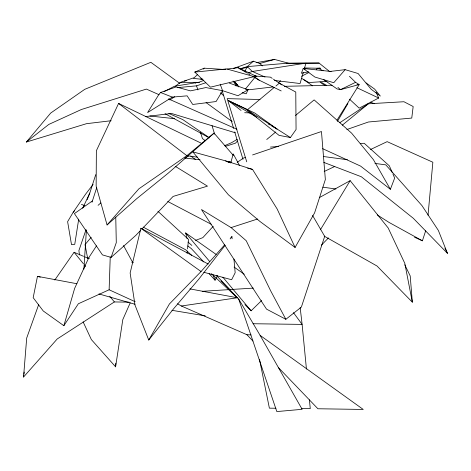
<?xml version="1.0" encoding="UTF-8"?>
<svg xmlns="http://www.w3.org/2000/svg" width="471" height="471" viewBox="0 0 471 471"><rect width="100%" height="100%" fill="white"/><g stroke="black" fill="none" stroke-linecap="round" stroke-linejoin="round"><path stroke-width="0.71" d="M76.879 283.725L37.468 276.342L33.176 297.684L43.261 310.99L63.856 325.702L78.357 303.766L109.125 289.771L110.243 256.777M83.114 321.858L91.368 339.591L115.589 366.832L115.801 363.229M83.873 269.129L86.387 230.378M129.042 302.158L114.365 301.94L57.197 338.985L23.55 377.03L26.7 338.019L38.722 304.49M428.033 215.2L432.855 162.236L387.138 141.647L370.571 149.501M237.378 84.427L237.249 85.763L235.794 85.84M187.069 253.286L187.305 251.108M187.54 248.929L188.553 239.486L157.885 211.255M23.55 377.03L23.738 375.599M23.933 374.174L24.215 372.031M115.589 366.832L122.807 319.591L130.202 302.865M78.71 219.139L74.748 244.343L71.498 244.614L67.618 221.664L73.182 212.309L85.592 194.176L93.128 184.367M208.206 264.031L140.894 228.27L130.137 272.98L135.024 305.149L148.748 340.021L173.675 308.688L198.715 279.262L225.197 245.256M230.684 163.025L233.239 153.929L239.545 165.527M303.318 72.275L300.08 83.526L274.446 80.453M304.337 68.76L305.956 63.138L319.061 63.067L329.152 71.162M63.856 325.702L74.648 288.37L88.866 257.543L96.508 245.844M87.176 199.698L89.784 193.057L95.731 174.659M92.01 202.212L96.72 187.652M414.521 237.237L422.405 240.805L425.666 230.808M86.069 229.548L78.887 250.649L79.493 254.964M92.281 201.017L74.406 213.599L102.437 254.893L111.085 257.401L116.29 242.63L115.76 217.102M322.647 148.671L360.574 166.092L390.377 189.295L394.663 178.062L392.991 174.205M316.559 69.696L317.113 68.366M229.406 83.131L248.011 89.749L246.227 93.788L242.147 92.693M82.672 208.264L89.784 193.057M201.653 143.39L118.598 103.437L96.367 150.738L96.143 186.116L107.07 224.95L136.672 198.721L168.282 173.104L214.064 133.134L233.322 155.383M244.843 71.521L247.251 66.617L253.451 61.183L259.727 63.508L262.406 65.893M209.136 273.686L215.053 280.21L217.573 275.723M295.087 247.446L277.131 208.947L252.521 169.395L225.556 160.858L192.798 151.845L228.429 194.817L259.986 221.482L295.087 247.446L314.61 212.857L325.355 179.504L321.463 131.521L252.58 154.941M148.748 340.021L169.425 303.96L201.035 271.531L224.691 244.796M337.401 121.459L347.886 103.596M320.374 229.789L350.153 180.664L388.175 227.958L404.795 263.336L412.337 302.176L377.047 266.027L324.219 236.142M336.971 120.211L359.208 84.639L357.006 84.692M54.801 280.027L74.088 252.268L83.532 256.318M241.064 110.45L228.429 100.629L245.992 109.101L279.044 135.36L290.401 137.526L296.059 129.531L295.776 92.045L279.321 83.196L275.953 86.005M230.136 238.915L231.932 236.607L232.126 238.779M245.373 89.131L255.965 76.108L270.395 77.132L272.214 78.363M111.168 120.723L86.47 123.69L26.358 142.048L50.697 113.058L84.756 89.319L150.855 62.307L179.951 83.52M91.174 237.331L85.004 244.608L87.688 258.473L89.09 258.691M248.011 89.749L237.985 95.731L222.571 90.673L205.845 87.571L190.49 90.874L176.066 86.935L160.582 92.499L158.963 94.365L147.6 112.569L172.304 97.108L187.128 95.837L192.721 104.468L216.083 101.542L222.571 90.673L220.192 84.227M366.085 82.914L374.633 89.096L380.344 96.072L371.148 89.237L358.084 73.5L345.143 69.667L333.762 82.719L314.911 77.056L303.194 68.436L301.405 73.235L308.576 71.804M107.07 224.95L138.892 188.806L186.857 155.683L214.064 133.134M230.967 237.702L231.932 236.607M73.182 212.309L74.648 210.667M213.257 226.251L202.836 237.649L195.465 240.41M237.484 141.017L235.488 143.16L225.668 146.281M140.429 230.572L135.901 235.3L111.085 257.401M141.936 228.994L173.116 196.413L207.481 186.151L175.188 166.281M321.422 245.132L328.481 237.92M278.532 82.778L280.557 80.765M244.902 304.613L251.114 310.795L261.599 300.557M197.561 74.518L193.481 78.421L202.877 79.393M203.172 69.155L204.19 68.177L223.849 69.455L225.986 69.19M98.092 205.315L100.841 202.907M266.733 139.516L275.765 131.968M295.517 115.46L314.145 99.893L351.619 133.163L373.397 159.634L390.377 189.295M247.304 109.873L274.269 87.406M342.305 125.174L368.346 103.797L403.935 101.736L413.173 106.517L411.76 118.074L368.381 122.007L346.85 129.537M175.077 86.523L180.21 82.401L193.469 77.903M285.85 319.291L270.66 290.825L246.215 240.705L231.084 227.599L201.458 209.536L266.539 309.135L285.85 319.291L301.363 307.086L324.69 236.36L312.579 215.453M26.358 142.048L48.807 124.426L81.401 109.502L146.399 89.09L159.139 94.742M237.143 162.401L243.536 158.02L245.621 157.308M339.803 122.707L368.346 103.797M169.795 99.952L174.676 96.749M195.406 83.131L196.625 82.331L199.404 82.478M185.562 157.897L188.641 155.877M237.231 139.304L231.579 142.689L224.39 145.792M319.338 197.62L350.153 180.664M164.079 91.68L174.317 86.305L199.121 82.189L203.778 80.394M376.088 92.281L378.696 98.021L359.173 108.13L349.506 99.157M301.481 76.261L308.958 72.487M337.931 87.418L340.539 89.637L359.143 84.539L355.57 82.325L340.539 89.637L337.112 88.954L323.324 79.369M324.189 171.479L334.793 166.457M281.205 90.944L259.18 80.188L254.163 76.626L210.466 87.164L194.776 72.092L204.19 68.177M233.545 68.483L253.451 61.183M87.688 258.473L89.078 257.984M248.199 72.905L252.374 71.468L305.956 63.138L286.786 63.273L247.251 66.617L239.639 68.901M177.196 87.659L196.531 85.846L205.792 82.731M231.084 227.599L257.549 219.009M259.727 63.508L274.575 59.423L288.635 63.267M184.273 81.142L186.416 80.694M240.21 68.813L247.287 67.424M256.2 62.672L274.575 59.423M177.573 303.795L181.382 306.003L237.319 297.76L216.307 275.305M227.411 69.013L238.085 67.689L255.965 76.108M145.309 116.614L171.462 113.47L235.347 132.775M272.909 86.941L249.553 89.708L246.239 89.702M345.143 69.667L330.318 71.409L303.194 68.436L305.255 69.137M194.776 72.092L226.657 68.931L254.163 76.626M327.074 81.348L308.894 82.555L301.469 78.274M202.242 291.313L253.321 288.105M270.478 147.064L278.467 146.563M360.562 143.408L364.236 143.296L389.352 165.863L392.431 172.922M284.372 86.317L332.061 85.245M286.786 63.273L319.061 63.067M180.21 82.401L196.625 82.331M131.815 262.465L133.281 262.471M275.959 408.239L269.388 408.169L259.527 359.503M301.511 408.522L310.265 408.616L309.418 399.826M253.009 323.73L302.117 324.395L306.438 369.07M329.688 71.492L331.142 71.51M304.513 67.971L320.574 68.277L319.297 68.048M260.027 99.528L227.169 98.622L246.739 161.806M244.667 112.71L250.501 112.928M181.382 306.003L246.886 334.704L251.072 334.916M149.86 116.001L174.694 118.698M184.673 158.056L200.01 159.716M323.477 156.519L347.392 159.722M374.928 163.408L385.796 164.868L421.922 205.562L438.371 230.449L447.45 253.345L413.279 218.261L361.328 176.749L323.83 162.413M200.675 78.898L202.836 79.199M322.923 187.181L335.929 189.006M187.576 155.783L197.626 157.232M227.046 161.476L231.355 162.095M171.95 310.307L205.238 315.864M189.854 288.882L237.319 297.76M247.628 168.2L252.521 169.395M203.819 272.273L231.638 279.733L235.164 272.762L233.94 259.026M37.468 276.342L40.288 277.148M98.922 293.933L134.947 304.248M254.146 75.442L256.907 76.42M228.164 161.694L230.914 162.713M370.424 102.166L374.492 103.732M81.43 204.361L84.821 205.674M160.582 92.499L172.304 97.108M84.88 256.895L88.931 258.632M264.996 76.997L252.374 71.468L247.251 66.617M168.801 113.434L182.73 119.569L209.077 137.556M168.524 98.91L236.931 129.254M109.125 289.771L135.177 301.711M356.847 87.688L378.696 98.021M225.556 160.858L228.67 162.371M167.705 201.453L211.155 224.231M143.143 227.081L185.78 249.848L191.662 255.311M318.025 68.048L323.135 70.809M165.009 113.67L209.307 137.873M422.405 240.805L388.999 222.394L377.3 214.953M325.39 85.575L322.223 83.797L320.056 81.936M321.652 82.502L326.621 85.381M256.842 117.232L228.429 100.629L254.876 113.099L277.042 129.036L290.401 137.526M268.205 123.873L270.101 124.98M271.361 125.716L277.042 129.036L245.992 109.101M238.085 67.689L247.393 73.199M248.635 73.935L249.877 74.671M252.98 76.508L259.18 80.188M273.427 79.181L281.911 84.91M303.683 79.652L312.573 85.834M187.099 238.62L185.639 232.939L216.148 254.434M234.093 267.075L244.266 274.24M140.894 228.27L201.035 271.531M211.426 273.686L238.673 299.02L260.127 335.381L363.235 409.446L317.913 408.763L278.343 367.504M206.08 102.566L232.209 121.618M190.784 156.054L195.489 159.539M187.788 245.968L191.297 248.582L203.802 261.947M205.391 140.805L202.453 138.604L200.458 132.292M118.598 103.437L186.857 155.683M187.976 242.041L191.85 245.432M220.452 92.816L223.749 95.731M349.447 76.314L355.57 82.325M221.082 280.904L229.883 289.665M246.886 334.704L252.974 341.051M234.181 81.471L238.874 86.935M185.639 232.939L209.66 261.505M222.854 277.189L251.114 310.795M234.487 81.377L238.067 85.804M74.088 252.268L83.349 263.689M84.274 264.832L85.663 266.545M109.737 296.23L114.365 301.94M293.48 312.638L302.117 324.395L300.174 307.669M233.033 80.994L236.295 85.769M260.127 335.381L302.135 409.311L276.824 411.577L238.673 299.02M123.537 245.532L132.904 262.865M404.789 264.779L410.206 275.941L412.337 302.176M444.942 248.087L447.45 253.345M212.986 274.781L215.053 280.21M196.531 85.846L197.926 89.896M222.129 90.532L233.616 128.412M234.682 131.921L242.977 159.275M212.056 125.71L214.599 134.088"/></g></svg>
